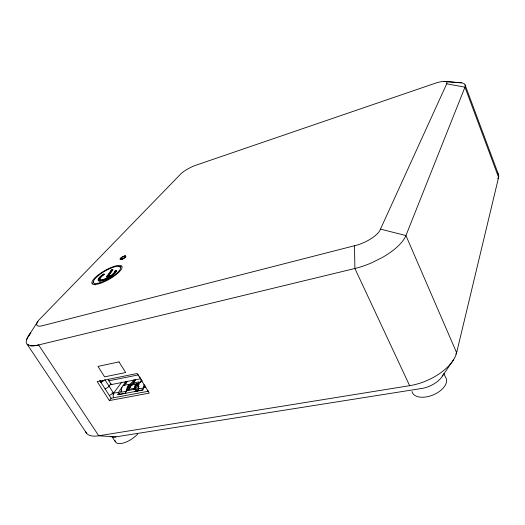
<?xml version="1.0" encoding="UTF-8"?>
<svg xmlns="http://www.w3.org/2000/svg" width="525" height="525" viewBox="0 0 525 525"><rect width="100%" height="100%" fill="white"/><g stroke="black" fill="none" stroke-linecap="round" stroke-linejoin="round"><path stroke-width="0.79" d="M125.534 393.304L126.203 390.849L135.371 379.523M144.946 385.639L143.443 387.542L142.774 390.036L117.876 394.754L118.584 392.306L125.632 381.668M446.709 83.823L446.939 83.016A15.947 4.029 -23 0 0 436.505 82.819L194.906 165.572A13.243 3.012 -27.3 0 0 181.348 173.381L38.837 320.099A18.336 5.184 -31.3 0 0 41.324 325.999L357.827 244.88A22.07 8.295 -24.4 0 0 379.634 230.967L446.709 83.823L464.96 87.176L498.599 177.371L456.632 352.734L455.772 354.073M112.967 269.725L108.485 276.025L107.107 276.642L107.047 276.104L111.418 270.001L112.783 269.384L108.314 275.743L107.047 276.104M141.645 379.66L135.739 389.018L135.056 391.499L136.132 391.151L139.053 386.275M117.876 394.754L118.965 394.413L121.577 390.233M116.242 270.572L116.222 270.506A10.342 2.901 -29.9 0 1 108.353 277.797A10.342 2.901 -29.9 0 1 98.49 280.593A10.342 2.901 -29.9 0 1 103.071 274.306L104.14 273.938L103.753 274.437A8.603 2.415 -29.9 0 0 99.953 279.661A8.603 2.415 -29.9 0 0 108.143 277.338A8.603 2.415 -29.9 0 0 114.713 271.333L115.887 270.506L116.406 270.854A10.342 2.901 -29.9 0 1 106.89 278.946A10.342 2.901 -29.9 0 1 98.273 279.897M497.785 178.795L498.599 177.371A30.47 11.077 -21.2 0 0 497.556 173.099M126.203 390.849L134.334 389.288L139.033 381.865L133.796 382.896L131.407 385.855M142.229 380.605L141.402 381.911A7.009 4.147 78.4 0 0 140.018 382.64M28.888 335.423L37.912 321.293M133.494 389.452L134.229 388.31A6.825 4.075 78.5 0 1 138.088 383.788M123.06 385.96A6.917 4.226 78.7 0 1 124.471 385.232L127.043 381.334M125.967 383.578L126.847 382.246M442.509 375.959L453.666 359.599M136.848 391.479L139.223 388.159M107.651 275.769L109.397 273.328M110.276 272.108L111.418 270.001M109.371 400.568L149.297 393.12L137.176 373.485L97.178 381.596L109.371 400.568L111.11 398.245L148.549 391.204M119.385 393.56L118.584 392.306L113.525 393.186L121.741 382.213M110.952 383.637L109.036 386.157A3.668 1.385 -32.9 0 1 105.735 388.612L105.072 388.828M127.588 390.58L130.456 387.037M133.849 382.213L135.338 380.369M126.564 390.337A6.969 4.883 85.6 0 1 130.574 384.038L134.065 379.733M128.422 390.423L129.38 389.242A6.832 4.791 85.9 0 1 134.308 384.53M100.59 280.12A8.603 2.415 -29.9 0 1 103.917 274.713L104.304 274.214L103.615 274.358M111.713 270.158L112.055 269.916M102.933 380.54L100.859 382.246L101.522 382.023A3.682 1.358 -32.7 0 0 103.963 380.487M108.504 379.273L108.878 380.822L111.274 384.595L111.792 384.444M136.428 390.318L135.739 389.018L134.334 389.288M109.259 395.358L109.922 395.148A3.655 1.404 -33 0 0 113.197 392.687M108.878 380.822L138.462 374.863M111.274 384.595L140.844 378.728L139.657 376.799M124.471 385.232L130.574 384.038M138.318 383.421L134.577 384.149L133.796 382.896M128.31 385.882L130.594 385.435M135.535 385.527L137.11 385.219M129.38 389.242L134.229 388.31L135.017 389.583A4.581 2.737 78.5 0 1 137.898 385.068M143.443 387.542L145.425 387.168M126.578 391.197L121.518 392.162A6.963 4.253 78.7 0 1 121.957 387.463M118.965 394.413L125.856 393.107M136.132 391.151L143.069 389.839M444.15 81.434L459.303 82.655A31.848 8.361 -22.8 0 1 464.96 87.176L405.937 235.548L456.632 352.734A41.403 21.945 -23.2 0 1 409.651 385.685L98.746 435.776A34.814 14.07 -33.6 0 1 85.759 431.904M112.534 437.115A17.233 7.232 -34 0 0 113.958 437.154L423.714 388.139A20.455 11.235 -23 0 0 443.152 374.804M115.959 436.944L98.746 435.776L38.627 344.938A36.599 10.743 -31.5 0 1 30.292 345.686L27.182 344.308A36.599 10.743 -31.5 0 1 30.765 332.981A36.579 10.743 -31.5 0 0 26.611 339.76M445.174 81.513L461.409 82.819M380.645 229.162L405.937 235.548A44.021 17.161 -24.3 0 1 382.259 257.519L371.497 262.881A44.021 17.161 -24.3 0 1 354.9 268.498L38.627 344.938A36.579 10.743 -31.5 0 1 30.292 345.686M113.702 394.433L111.976 392.923M28.475 345.181L27.182 344.308L86.743 433.479M113.525 393.186L104.836 379.575M112.186 436.879L115.323 441.676M100.144 380.776L101.01 382.128M100.124 380.874L100.99 382.233M99.842 380.664L111.11 398.245M103.071 274.306L103.235 274.582A10.342 2.901 -29.9 0 0 99.757 277.508M114.713 271.333L116.406 270.854M113.656 397.766L113.354 397.064A3.563 2.395 82.4 0 1 113.866 393.212M148.129 391.283L147.827 390.561M409.651 385.685L354.9 268.498L354.487 245.838M443.848 373.419L445.482 377.094A18.349 10.297 -22.8 0 1 433.466 394.793A18.349 10.297 -22.8 0 1 412.007 391.486M465.032 84.761L498.396 174.326M95.635 284.812A15.501 4.371 -29.9 0 1 94.48 284.169M92.728 283.749A17.24 4.856 -29.9 0 1 93.502 281.938M118.899 266.831A17.24 4.856 -29.9 0 1 121.17 266.818M108.885 275.323A1.601 0.453 -29.9 0 1 108.695 276.183A1.601 0.453 -29.9 0 1 106.647 277.102A1.601 0.453 -29.9 0 1 107.198 276.084M107.546 275.861A1.601 0.453 -29.9 0 1 107.907 275.658M108.268 275.5A1.601 0.453 -29.9 0 1 108.603 275.382M125.862 256.804A3.321 0.912 -29.4 0 1 124.445 258.136M123.729 258.595A3.321 0.912 -29.4 0 1 122.968 259.015M122.207 259.357A3.321 0.912 -29.4 0 1 121.511 259.599M121.052 258.208A3.321 0.912 -29.4 0 1 121.669 257.736M124.582 256.279A3.321 0.912 -29.4 0 1 125.626 256.134M113.715 273.577A8.603 2.415 -29.9 0 1 112.908 274.378M112.442 274.785A8.603 2.415 -29.9 0 1 109.587 276.865M108.944 277.252A8.603 2.415 -29.9 0 1 103.786 279.661M103.215 279.838A8.603 2.415 -29.9 0 1 101.706 280.147M98.726 278.814A10.342 2.901 -29.9 0 1 99.35 277.968M144.099 384.543A7.055 4.823 85.1 0 0 143.745 387.916L138.554 388.907A7.048 4.174 78.4 0 1 138.948 384.156M127.529 390.023A4.699 3.294 85.5 0 1 130.863 385.186M144.67 386.013A4.758 3.255 85 0 1 144.736 385.304M111.3 436.885A17.233 7.232 -34 0 1 110.283 436.459M137.655 434.07A15.474 6.641 -34.2 0 1 123.454 442.995A15.474 6.641 -34.2 0 1 115.008 440.501M119.031 361.896L97.972 366.404L104.619 376.852L125.659 372.533L119.031 361.896M99.803 282.824A15.514 4.344 -29.9 0 0 120.606 268.032A15.514 4.344 -29.9 0 0 100.57 273.866A15.514 4.344 -29.9 0 0 99.803 282.824M99.022 283.73A17.253 4.83 -29.9 0 0 122.135 267.271A17.253 4.83 -29.9 0 0 99.822 273.787A17.253 4.83 -29.9 0 0 99.022 283.73M121.36 259.324A3.321 0.906 -29.4 0 0 125.816 256.2A3.321 0.906 -29.4 0 0 121.492 257.473A3.321 0.906 -29.4 0 0 121.36 259.324M121.518 259.153A2.986 0.82 -29.4 0 0 125.521 256.351A2.986 0.82 -29.4 0 0 121.636 257.493A2.986 0.82 -29.4 0 0 121.518 259.153"/></g></svg>
